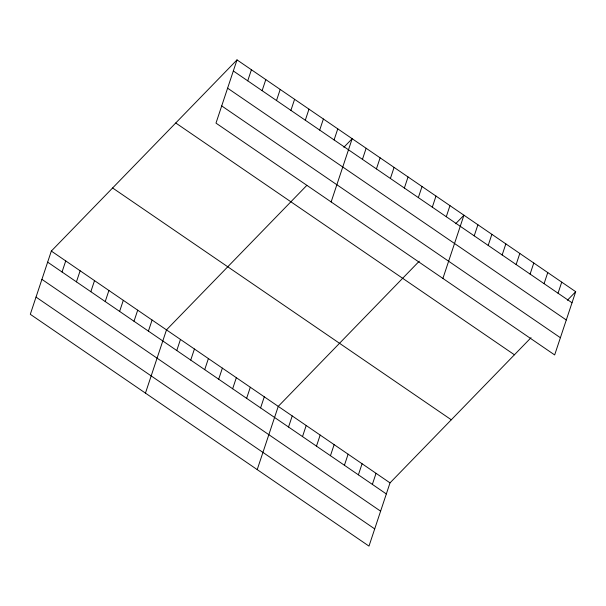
<?xml version="1.0" encoding="UTF-8"?>
<svg xmlns="http://www.w3.org/2000/svg" width="606" height="606" viewBox="0 0 606 606"><rect width="100%" height="100%" fill="white"/><g stroke="black" fill="none" stroke-linecap="round" stroke-linejoin="round"><path stroke-width="0.91" d="M237.014 59.888L215.986 123.124L554.664 354.934L575.7 291.698L237.014 59.888L51.336 251.066L30.3 314.302L368.986 546.112L390.014 482.876L531.023 337.701M62.039 271.996L65.728 260.921M76.439 281.851L80.121 270.768M90.832 291.706L94.521 280.623M105.224 301.553L108.913 290.471M119.617 311.408L123.306 300.326M134.009 321.256L137.698 310.181M148.409 331.111L152.091 320.029M247.725 80.825L251.414 69.743M145.455 393.112L166.483 329.884L306.848 185.36M262.118 90.673L265.807 79.591M176.77 350.526L180.459 339.443M276.51 100.528L280.199 89.446M190.738 360.085L194.428 349.003M204.714 369.652L208.396 358.57M290.91 110.375L294.592 99.301M218.683 379.212L222.372 368.13M305.303 120.23L308.984 109.148M232.651 388.772L236.34 377.69M319.695 130.085L323.384 119.003M246.627 398.339L250.308 387.257M334.088 139.933L337.777 128.851M260.595 407.899L264.284 396.816M331.134 201.942L352.169 138.706L343.875 147.25M257.217 469.612L278.252 406.376L419.254 261.201M362.456 159.348L366.138 148.265M288.539 427.025L292.221 415.943M376.424 168.907L380.113 157.833M302.508 436.585L306.197 425.503M390.393 178.475L394.082 167.392M316.476 446.145L320.165 435.063M404.369 188.034L408.05 176.952M330.452 455.712L334.133 444.63M418.337 197.594L422.026 186.519M344.42 465.272L348.109 454.189M432.305 207.161L435.994 196.079M358.388 474.831L362.077 463.749M446.281 216.721L449.963 205.639M372.364 484.399L376.046 473.316M442.903 278.434L463.938 215.206L455.636 223.743M474.218 235.848L477.907 224.765M488.194 245.407L491.875 234.325M502.162 254.975L505.843 243.892M516.13 264.534L519.819 253.452M530.098 274.094L533.788 263.012M544.074 283.661L547.756 272.579M558.043 293.221L561.732 282.138M567.405 300.243L575.7 291.698M233.333 70.97L572.011 302.78M227.606 88.181L566.292 319.991M221.705 105.914L560.391 337.724M175.74 122.98L514.426 354.79M112.61 187.974L451.296 419.791M51.336 251.066L390.014 482.876M47.647 262.148L386.333 493.958M41.92 279.358L380.606 511.169M36.027 297.091L374.705 528.902"/></g></svg>
